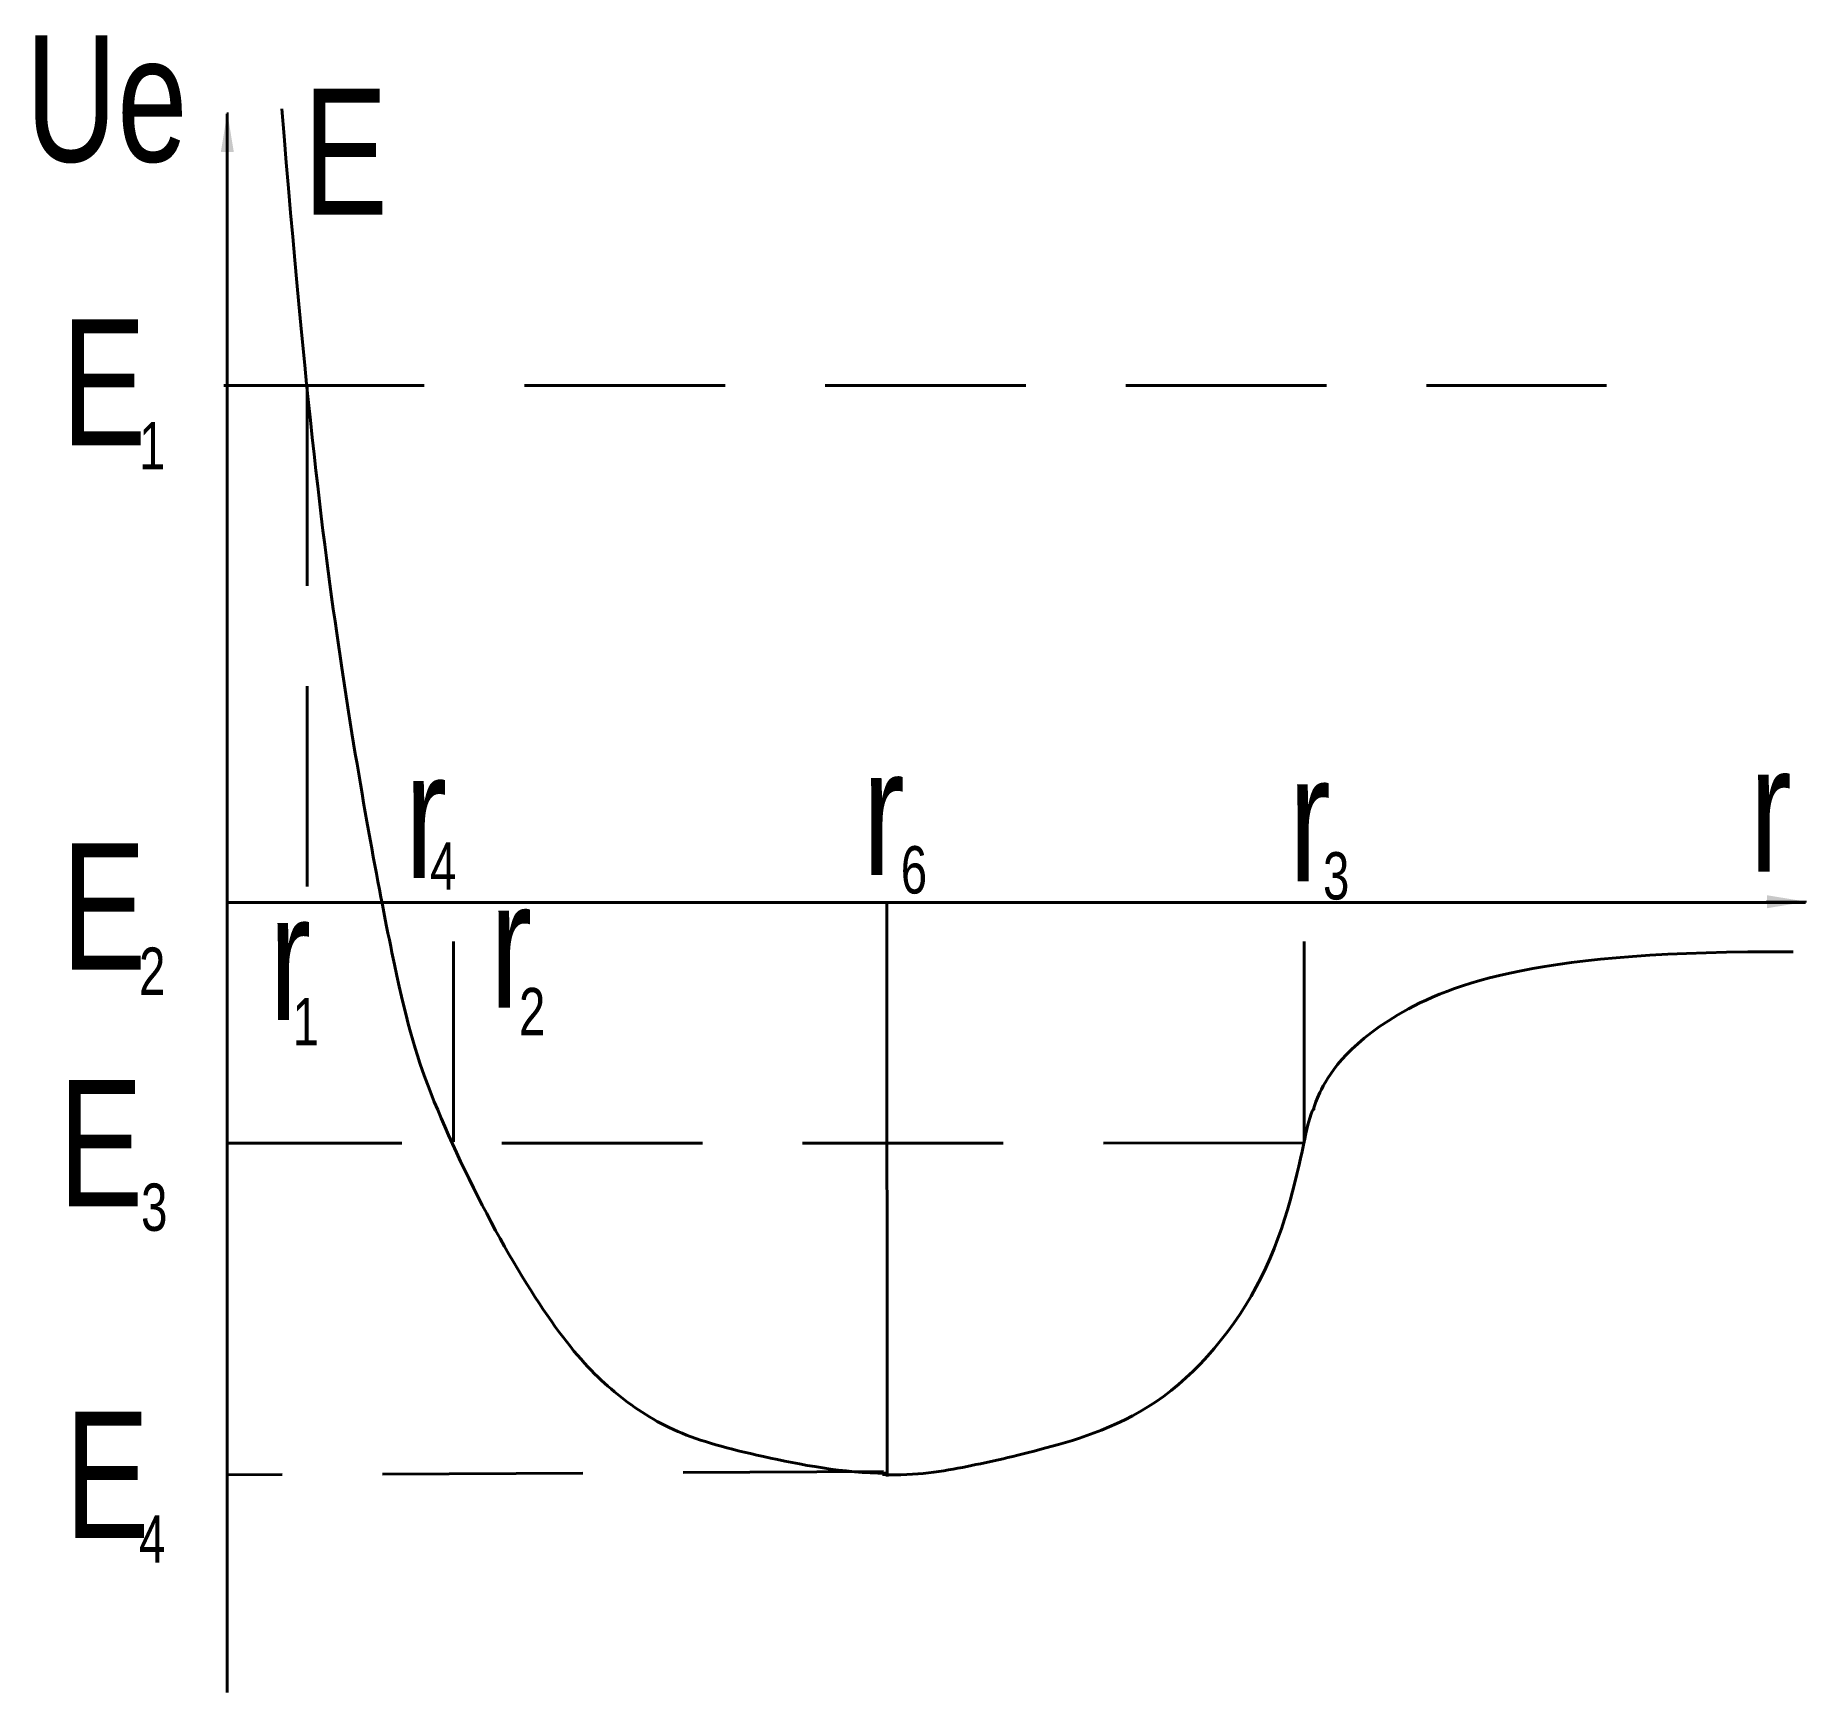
# Model space of a CAD drawing. Header units: millimetres. Extents: x -12 to 100, y -50 to 55.
import ezdxf

# ---------------------------------------------------------------- set-up
doc = ezdxf.new("R2010")
doc.units = ezdxf.units.MM
doc.linetypes.add('DASHED', pattern=[19.05, 12.7, -6.35])
doc.layers.get('0').update_dxf_attribs({"linetype": 'CONTINUOUS', "lineweight": 0})
doc.styles.get("Standard").update_dxf_attribs({"font": 'txt', "width": 0.75})
doc.dimstyles.get("Standard").update_dxf_attribs({"dimtxt": 2.5, "dimasz": 2.5, "dimexe": 1.25, "dimexo": 0.625, "dimtad": 1, "dimtxsty": 'Standard', "dimcen": 2.5, "dimadec": 0, "dimazin": 0, "dimtfac": 1, "dimtmove": 0, "dimatfit": 3, "dimfxl": 1, "dimarcsym": 0})

msp = doc.modelspace()

# ---------------------------------------------------------------- linework, layer by layer
at = {"lineweight": 40}
for p, q in [((0, -49.79), (0, 50.21)), ((0, 0.25), (100, 0.25)), ((41.8, 0.2), (41.82, -36.11))]:
    msp.add_line(p, q, dxfattribs=at)
at = {"linetype": 'DASHED', "lineweight": 40}
for p, q in [((-0.2, 33), (87.4, 33)), ((5.08, 33.01), (5.08, 0.25)), ((14.34, -14.91), (14.34, 0.25)), ((68.24, -14.91), (68.24, 0.25)), ((68.22, -14.98), (0, -15)), ((41.6, -35.8), (0, -36))]:
    msp.add_line(p, q, dxfattribs=at)
at = {"lineweight": 40}
for points in [[(3.47, 50.53), (5, 31.75), (7.25, 13.75), (10.75, -5), (12.45, -11.3), (17.04, -20.97), (21.5, -27.92), (24.68, -31.03), (28.31, -33.42), (33.42, -34.8), (39.13, -35.9), (41.73, -35.9)], [(99.23, -2.87), (83.25, -2.76), (71.88, -6.96), (68.65, -12.7), (68.99, -12.95), (68.61, -12.54), (66.69, -23.17), (59.52, -32.13), (51.18, -34.54), (47.02, -35.48), (43.7, -36.07), (41.52, -35.99)]]:
    msp.add_open_spline(points, degree=3, dxfattribs=at)

# ---------------------------------------------------------------- texts
at = {"linetype": 'CONTINUOUS', "lineweight": 40, "width": 100, "attachment_point": 5}
for s, insert, char_height in [('Ue', (-7.63, 51.12), 8), ('E', (7.5, 47.81), 8), ('E', (-7.8, 33.2), 8), ('1', (-4.74, 29.18), 3), ('r', (12.6, 5.8), 8), ('r', (41.6, 6), 8), ('r', (68.6, 5.6), 8), ('r', (97.8, 6.2), 8), ('E', (-7.8, 0), 8), ('4', (13.7, 2.56), 3), ('6', (43.52, 2.3), 3), ('3', (70.27, 1.92), 3), ('r', (4, -3.2), 8), ('r', (18, -2.4), 8), ('2', (-4.74, -4.1), 3), ('2', (19.33, -6.66), 3), ('1', (4.99, -7.3), 3), ('E', (-8, -15), 8), ('3', (-4.61, -19.07), 3), ('E', (-7.6, -36), 8), ('4', (-4.74, -40.06), 3)]:
    msp.add_mtext(s, dxfattribs=dict(at, insert=insert, char_height=char_height))

# ---------------------------------------------------------------- leaders
at = {"linetype": 'CONTINUOUS', "lineweight": 40}
for points in [[(0.02, 50.29), (0.02, 47.78)], [(100.07, 0.3), (97.52, 0.3)]]:
    msp.add_leader(points, dimstyle='Standard', dxfattribs=at)

doc.saveas('drawing.dxf')
